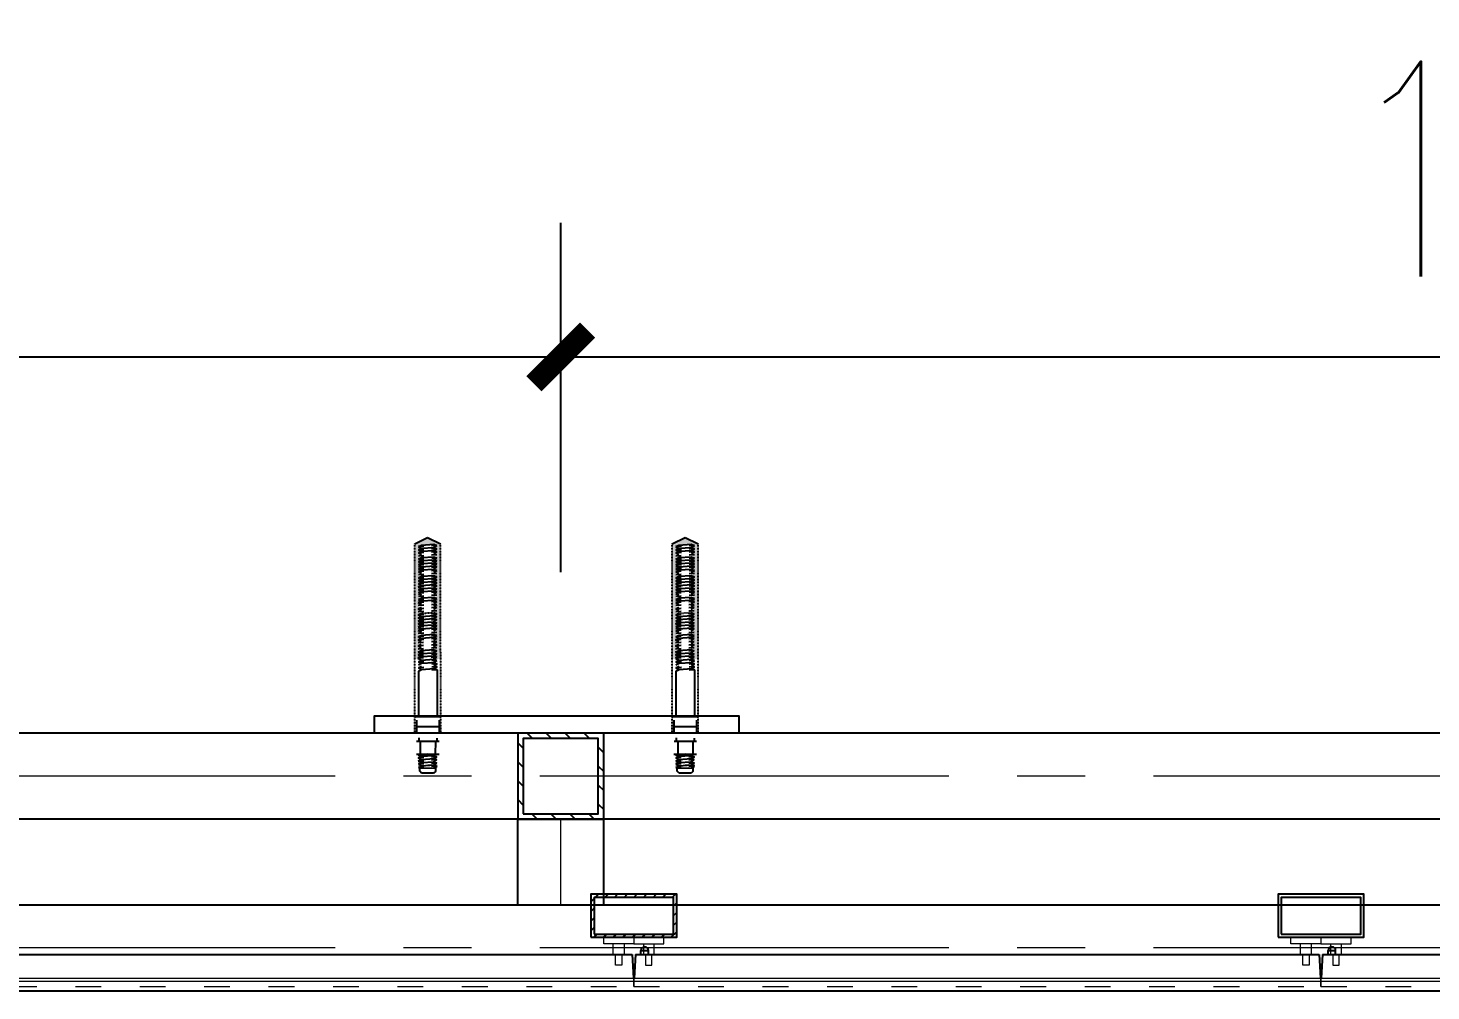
# Model space of a CAD drawing. Header units: millimetres. Extents: x 48381 to 116813, y 79463 to 93528.
# Drawn here: x 103382 to 104036, y 89643 to 90092 of the extents above; entities that cross this region are included whole.
import ezdxf

# ---------------------------------------------------------------- set-up
doc = ezdxf.new("R2010")
doc.units = ezdxf.units.MM
for name, pattern in [('ACAD_ISO03W100', [30, 12, -18]), ('CENTER2', [28.575, 19.05, -3.175, 3.175, -3.175]), ('HIDDEN', [0.375, 0.25, -0.125])]:
    doc.linetypes.add(name, pattern=pattern)
for name, color, linetype in [('12x12', 6, 'Continuous'), ('255', 255, 'Continuous'), ('7', 7, 'Continuous'), ('XSX', 6, 'Continuous'), ('YM', 1, 'Continuous'), ('槽钢方管', 90, 'Continuous'), ('粗线', 7, 'Continuous'), ('附件', 46, 'Continuous')]:
    doc.layers.add(name, color=color, linetype=linetype)
for name, color, linetype, lineweight in [('中心线', 1, 'CENTER2', 0), ('文字', 3, 'Continuous', 0), ('标注', 3, 'Continuous', 0), ('箱体', 150, 'ACAD_ISO03W100', 0)]:
    doc.layers.add(name, color=color, linetype=linetype, lineweight=lineweight)
doc.styles.add('DIM_FONT', font='SIMPLEX.shx', dxfattribs={"width": 0.8})
doc.dimstyles.new('DIMN25', dxfattribs={"dimscale": 0.25, "dimtxt": 300, "dimasz": 100, "dimexe": 250, "dimexo": 300, "dimgap": 150, "dimtad": 1, "dimdec": 0, "dimzin": 0, "dimdsep": 46, "dimtxsty": 'DIM_FONT', "dimblk": 'ARCHTICK', "dimcen": 0.09, "dimclrt": 7, "dimadec": 8, "dimazin": 2, "dimtfac": 1, "dimtdec": 0, "dimtix": 1, "dimtmove": 2, "dimatfit": 3, "dimldrblk": 'ARCHTICK', "dimfxl": 1, "dimtolj": 1, "dimtzin": 0, "dimarcsym": 0})

# ---------------------------------------------------------------- blocks, each defined once
blk = doc.blocks.new('_ArchTick')
at = {"color": 0, "linetype": 'ByBlock', "const_width": 0.4}
blk.add_lwpolyline([(-0.5, -0.5), (0.5, 0.5)], dxfattribs=at)
blk = doc.blocks.new('*D482')
at = {"layer": 'Defpoints', "color": 0}
for p in [(103630.43, 89938.53), (102620.43, 89763.42), (103630.43, 89763.42)]:
    blk.add_point(p, dxfattribs=at)
at = {"layer": '标注', "color": 0, "lineweight": -2}
for p, q in [((102620.43, 89838.42), (102620.43, 90001.03)), ((103630.43, 89838.42), (103630.43, 90001.03)), ((102620.43, 89938.53), (103630.43, 89938.53))]:
    blk.add_line(p, q, dxfattribs=at)
at = {"layer": '标注', "color": 0, "lineweight": -2, "xscale": 25, "yscale": 25, "zscale": 25, "rotation": 180}
blk.add_blockref('_ArchTick', (102620.43, 89938.53), dxfattribs=at)
at = {"layer": '标注', "color": 0, "lineweight": -2, "xscale": 25, "yscale": 25, "zscale": 25}
blk.add_blockref('_ArchTick', (103630.43, 89938.53), dxfattribs=at)
at = {"layer": '标注', "color": 7, "insert": (103125.43, 90026.03), "char_height": 100, "attachment_point": 5, "style": 'DIM_FONT'}
blk.add_mtext('\\A1;1010', dxfattribs=at)
blk = doc.blocks.new('*D483')
at = {"layer": 'Defpoints', "color": 0}
for p in [(104630.43, 89938.53), (103630.43, 89763.42), (104630.43, 89763.42)]:
    blk.add_point(p, dxfattribs=at)
at = {"layer": '标注', "color": 0, "lineweight": -2}
for p, q in [((103630.43, 89838.42), (103630.43, 90001.03)), ((104630.43, 89838.42), (104630.43, 90001.03)), ((103630.43, 89938.53), (104630.43, 89938.53))]:
    blk.add_line(p, q, dxfattribs=at)
at = {"layer": '标注', "color": 0, "lineweight": -2, "xscale": 25, "yscale": 25, "zscale": 25, "rotation": 180}
blk.add_blockref('_ArchTick', (103630.43, 89938.53), dxfattribs=at)
at = {"layer": '标注', "color": 0, "lineweight": -2, "xscale": 25, "yscale": 25, "zscale": 25}
blk.add_blockref('_ArchTick', (104630.43, 89938.53), dxfattribs=at)
at = {"layer": '标注', "color": 7, "insert": (104130.43, 90026.03), "char_height": 100, "attachment_point": 5, "style": 'DIM_FONT'}
blk.add_mtext('\\A1;1000', dxfattribs=at)
blk = doc.blocks.new('M12X120化学螺栓')
at = {"layer": 'XSX', "linetype": 'Continuous'}
h = blk.add_hatch(dxfattribs=at)
h.set_pattern_fill('DOTS', color=6, scale=10, angle=90, style=0)
h.set_pattern_definition([(179.9735536, (-18898.36075, -7731.8769), (-0.256606616, 0.513805998), [0, -0.5136875])])
h.paths.add_polyline_path([(3.29, 65.52), (4.82, 66.25), (4.86, 66.24), (3.28, 67.07), (4.81, 67.8), (4.85, 67.79), (3.28, 68.62), (4.84, 69.36), (3.27, 70.19), (4.88, 70.96), (4.83, 70.96), (3.26, 71.79), (4.87, 72.55), (4.82, 72.55), (3.25, 73.38), (4.87, 74.15), (4.86, 74.15), (3.29, 74.98), (4.82, 75.7), (4.85, 75.7), (3.28, 76.53), (4.81, 77.25), (4.84, 77.25), (3.27, 78.08), (4.8, 78.8), (4.83, 78.8), (3.26, 79.63), (4.83, 80.37), (3.25, 81.2), (4.87, 81.96), (4.82, 81.97), (3.24, 82.79), (4.86, 83.56), (4.81, 83.56), (3.23, 84.39), (4.86, 85.16), (4.85, 85.16), (3.27, 85.99), (4.8, 86.71), (4.84, 86.71), (3.26, 87.54), (4.79, 88.26), (4.83, 88.26), (3.25, 89.09), (4.82, 89.83), (3.25, 90.66), (4.86, 91.42), (4.81, 91.42), (3.24, 92.25), (4.85, 93.02), (4.8, 93.02), (3.23, 93.85), (4.85, 94.62), (4.84, 94.62), (3.27, 95.44), (-3.01, 95.86), (-4.58, 95.19), (-3, 94.29), (-4.61, 93.59), (-3.01, 92.68), (-4.6, 92), (-3, 91.08), (-4.6, 90.4), (-3.02, 89.5), (-4.59, 88.83), (-3.03, 87.94), (-4.58, 87.28), (-3.02, 86.39), (-4.57, 85.73), (-2.99, 84.83), (-4.61, 84.13), (-3.01, 83.22), (-4.6, 82.54), (-3, 81.63), (-4.59, 80.94), (-3.02, 80.04), (-4.58, 79.37), (-3.03, 78.49), (-4.57, 77.82), (-3.02, 76.94), (-4.56, 76.27), (-3.01, 75.39), (-4.56, 74.72), (-2.97, 73.82), (-4.59, 73.13), (-2.99, 72.21), (-4.58, 71.53), (-2.98, 70.62), (-4.57, 69.93), (-3, 69.04), (-4.57, 68.37), (-3.01, 67.48), (-4.56, 66.81), (-3, 65.93), (-4.49, 65.29), (-4.6, 65.29), (-2.98, 64.37), (-4.54, 63.7), (-2.94, 62.78), (-4.53, 62.1), (-2.96, 61.2), (-4.52, 60.53), (-2.97, 59.64), (-4.51, 58.98), (-2.96, 58.09), (-4.51, 57.43), (-2.95, 56.54), (-4.5, 55.88), (-2.92, 54.98), (-4.53, 54.28), (-2.93, 53.37), (-4.53, 52.69), (-2.92, 51.77), (-4.52, 51.09), (-2.94, 50.19), (-4.51, 49.52), (-2.95, 48.64), (-4.5, 47.97), (-2.94, 47.09), (-4.44, 46.45), (-4.54, 46.45), (-2.92, 45.53), (-4.48, 44.85), (-2.88, 43.94), (-4.47, 43.26), (-2.9, 42.36), (-4.47, 41.69), (-2.91, 40.8), (-4.46, 40.14), (-2.9, 39.25), (-4.45, 38.59), (-2.87, 37.69), (-6.47, 37.69), (-6.45, 96.04), (0.13, 99.33), (6.7, 96.04), (6.68, 37.69), (4.49, 37.69), (5.07, 37.96), (3.39, 38.84), (4.92, 39.57), (4.96, 39.57), (3.39, 40.39), (4.92, 41.12), (4.95, 41.12), (3.38, 41.95), (4.94, 42.69), (3.37, 43.51), (4.98, 44.28), (4.93, 44.28), (3.36, 45.11), (4.98, 45.87), (4.87, 45.88), (3.35, 46.68), (4.88, 47.4), (4.92, 47.4), (3.34, 48.23), (4.87, 48.95), (4.91, 48.95), (3.33, 49.78), (4.9, 50.52), (3.33, 51.35), (4.94, 52.11), (4.89, 52.12), (3.32, 52.94), (4.93, 53.71), (4.88, 53.71), (3.31, 54.54), (4.93, 55.31), (4.92, 55.31), (3.34, 56.14), (4.87, 56.86), (4.91, 56.86), (3.34, 57.69), (4.87, 58.41), (4.9, 58.41), (3.33, 59.24), (4.86, 59.96), (4.89, 59.96), (3.32, 60.79), (4.88, 61.53), (3.31, 62.36), (4.93, 63.12), (4.87, 63.12), (3.3, 63.95), (4.92, 64.72), (4.81, 64.72)])
for p, q in [((-3.05, 94.26), (-4.61, 93.59)), ((-3.04, 92.69), (-4.61, 93.59)), ((-3.04, 92.67), (-4.6, 92)), ((-3.01, 95.86), (-4.58, 95.19)), ((-3, 94.29), (-4.58, 95.19)), ((4.79, 94.59), (3.23, 93.85)), ((4.8, 93.02), (3.23, 93.85)), ((4.8, 92.99), (3.24, 92.25)), ((4.84, 94.62), (3.27, 95.44)), ((-3.03, 91.1), (-4.6, 92)), ((-3.02, 89.5), (-4.59, 88.83)), ((-3.02, 89.5), (-4.59, 88.83)), ((-3.02, 89.5), (-4.59, 88.83)), ((-3.01, 87.93), (-4.59, 88.83)), ((-3.01, 87.95), (-4.58, 87.28)), ((-3.01, 86.38), (-4.58, 87.28)), ((-3.01, 86.4), (-4.57, 85.73)), ((-3, 84.83), (-4.57, 85.73)), ((3.25, 89.09), (-3.02, 89.5)), ((4.81, 91.42), (3.24, 92.25)), ((4.81, 91.4), (3.25, 90.66)), ((4.83, 88.26), (3.25, 89.09)), ((4.83, 88.28), (3.26, 87.54)), ((4.84, 86.71), (3.26, 87.54)), ((4.84, 86.73), (3.27, 85.99)), ((4.85, 85.16), (3.27, 85.99)), ((-3.04, 84.81), (-4.61, 84.13)), ((-3.03, 83.24), (-4.61, 84.13)), ((-3.03, 83.21), (-4.6, 82.54)), ((-3.02, 81.64), (-4.6, 82.54)), ((-3.02, 80.04), (-4.58, 79.37)), ((-3.02, 80.04), (-4.58, 79.37)), ((-3.01, 78.48), (-4.58, 79.37)), ((-3.01, 78.49), (-4.57, 77.82)), ((4.8, 85.13), (3.23, 84.39)), ((4.81, 83.56), (3.23, 84.39)), ((4.81, 83.54), (3.24, 82.79)), ((4.82, 81.97), (3.24, 82.79)), ((4.82, 81.94), (3.25, 81.2)), ((4.83, 78.8), (3.26, 79.63)), ((4.83, 78.82), (3.27, 78.08)), ((-3.03, 73.8), (-4.59, 73.13)), ((-3.02, 72.23), (-4.59, 73.13)), ((-3.02, 72.2), (-4.58, 71.53)), ((-3.01, 70.63), (-4.58, 71.53)), ((-3, 76.93), (-4.57, 77.82)), ((-3, 76.94), (-4.56, 76.27)), ((-2.99, 75.38), (-4.56, 76.27)), ((-2.99, 75.39), (-4.56, 74.72)), ((-2.98, 73.82), (-4.56, 74.72)), ((4.81, 74.12), (3.25, 73.38)), ((4.82, 72.55), (3.25, 73.38)), ((4.82, 72.53), (3.26, 71.79)), ((4.83, 70.96), (3.26, 71.79)), ((4.84, 77.25), (3.27, 78.08)), ((4.84, 77.27), (3.28, 76.53)), ((4.85, 75.7), (3.28, 76.53)), ((4.85, 75.72), (3.29, 74.98)), ((4.86, 74.15), (3.29, 74.98)), ((-3, 69.04), (-4.57, 68.37)), ((-3, 69.04), (-4.57, 68.37)), ((-2.99, 67.47), (-4.57, 68.37)), ((-2.99, 67.49), (-4.56, 66.81)), ((-2.98, 65.92), (-4.56, 66.81)), ((-2.98, 64.39), (-4.55, 65.29)), ((-2.98, 64.37), (-4.54, 63.7)), ((4.83, 70.93), (3.27, 70.19)), ((4.85, 67.79), (3.28, 68.62)), ((4.85, 67.81), (3.28, 67.07)), ((4.86, 66.24), (3.28, 67.07)), ((4.86, 66.26), (3.29, 65.52)), ((-2.97, 62.8), (-4.54, 63.7)), ((-2.96, 61.2), (-4.52, 60.53)), ((-2.96, 61.2), (-4.52, 60.53)), ((-2.95, 59.63), (-4.52, 60.53)), ((-2.95, 59.65), (-4.51, 58.98)), ((-2.94, 58.08), (-4.51, 58.98)), ((-2.94, 58.1), (-4.51, 57.43)), ((-2.93, 56.53), (-4.51, 57.43)), ((4.87, 63.12), (3.3, 63.95)), ((4.87, 63.1), (3.31, 62.36)), ((4.89, 59.96), (3.32, 60.79)), ((4.89, 59.98), (3.33, 59.24)), ((4.9, 58.41), (3.33, 59.24)), ((4.9, 58.43), (3.34, 57.69)), ((4.91, 56.86), (3.34, 57.69)), ((-2.97, 54.96), (-4.53, 54.28)), ((-2.96, 53.39), (-4.53, 54.28)), ((-2.96, 53.36), (-4.53, 52.69)), ((-2.95, 51.79), (-4.53, 52.69)), ((-2.94, 50.19), (-4.51, 49.52)), ((-2.94, 50.19), (-4.51, 49.52)), ((-2.93, 56.55), (-4.5, 55.88)), ((-2.92, 54.98), (-4.5, 55.88)), ((4.87, 55.28), (3.31, 54.54)), ((4.88, 53.71), (3.31, 54.54)), ((4.88, 53.68), (3.32, 52.94)), ((4.89, 52.12), (3.32, 52.94)), ((4.89, 52.09), (3.33, 51.35)), ((4.91, 56.88), (3.34, 56.14)), ((4.92, 55.31), (3.34, 56.14)), ((-2.93, 48.63), (-4.51, 49.52)), ((-2.93, 48.64), (-4.5, 47.97)), ((-2.93, 47.08), (-4.5, 47.97)), ((-2.92, 45.55), (-4.49, 46.45)), ((-2.92, 45.53), (-4.48, 44.85)), ((-2.91, 43.96), (-4.48, 44.85)), ((4.91, 48.95), (3.33, 49.78)), ((4.91, 48.97), (3.34, 48.23)), ((4.92, 47.4), (3.34, 48.23)), ((4.92, 47.42), (3.35, 46.68)), ((4.93, 44.28), (3.36, 45.11)), ((4.93, 44.25), (3.37, 43.51)), ((-3.08, 35.91), (-4.64, 35.24)), ((-2.76, 37.63), (-4.6, 36.84)), ((-3.03, 35.94), (-4.6, 36.84)), ((-2.9, 42.36), (-4.47, 41.69)), ((-2.9, 42.36), (-4.47, 41.69)), ((-2.89, 40.79), (-4.47, 41.69)), ((-2.89, 40.81), (-4.46, 40.14)), ((-2.88, 39.24), (-4.46, 40.14)), ((-2.88, 39.26), (-4.45, 38.59)), ((-2.76, 37.63), (-4.45, 38.59)), ((4.77, 36.24), (3.2, 35.5)), ((5.07, 37.96), (3.24, 37.09)), ((4.81, 36.26), (3.24, 37.09)), ((4.95, 41.12), (3.38, 41.95)), ((4.95, 41.14), (3.39, 40.39)), ((4.96, 39.57), (3.39, 40.39)), ((4.96, 39.59), (3.39, 38.84)), ((5.07, 37.96), (3.39, 38.84)), ((-3.07, 34.34), (-4.64, 35.24)), ((-3.07, 34.34), (-4.63, 33.67)), ((-3.06, 32.77), (-4.63, 33.67)), ((-3.06, 32.75), (-4.62, 32.07)), ((4.77, 34.67), (3.2, 35.5)), ((4.78, 33.1), (3.21, 33.93)), ((4.78, 33.07), (3.22, 32.33)), ((4.79, 31.5), (3.22, 32.33))]:
    blk.add_line(p, q)
at = {"color": 7, "ltscale": 50}
for p, q in [((-4.61, 93.59), (-1.9, 93.43)), ((-4.58, 95.19), (-1.9, 95.03)), ((3.23, 93.85), (-3.05, 94.26)), ((3.24, 92.25), (-3.04, 92.67)), ((3.27, 95.44), (-3.01, 95.86)), ((2.02, 94.79), (4.84, 94.62)), ((2.03, 93.19), (4.8, 93.02)), ((-4.6, 92), (-1.89, 91.83)), ((-4.6, 90.4), (-1.88, 90.23)), ((-4.59, 88.83), (-1.91, 88.67)), ((-4.58, 87.28), (-1.91, 87.12)), ((-4.57, 85.73), (-1.9, 85.57)), ((3.25, 89.09), (-3.02, 89.5)), ((3.26, 87.54), (-3.01, 87.95)), ((3.27, 85.99), (-3.01, 86.4)), ((2.01, 88.43), (4.83, 88.26)), ((2.02, 86.88), (4.84, 86.71)), ((2.04, 91.59), (4.81, 91.42)), ((2.05, 90), (4.82, 89.83)), ((-4.61, 84.13), (-1.89, 83.97)), ((-4.6, 82.54), (-1.88, 82.37)), ((-4.59, 80.94), (-1.87, 80.78)), ((-4.58, 79.37), (-1.86, 79.21)), ((3.23, 84.39), (-3.04, 84.81)), ((3.24, 82.79), (-3.03, 83.21)), ((3.26, 79.63), (-3.02, 80.04)), ((3.27, 78.08), (-3.01, 78.49)), ((2.03, 85.33), (4.85, 85.16)), ((2.04, 83.73), (4.81, 83.56)), ((2.05, 82.13), (4.82, 81.97)), ((2.06, 80.54), (4.83, 80.37)), ((2.07, 78.97), (4.83, 78.8)), ((-4.59, 73.13), (-1.87, 72.96)), ((-4.58, 71.53), (-1.87, 71.36)), ((-4.57, 77.82), (-1.9, 77.66)), ((-4.56, 76.27), (-1.89, 76.11)), ((-4.56, 74.72), (-1.88, 74.56)), ((3.25, 73.38), (-3.03, 73.8)), ((3.26, 71.79), (-3.02, 72.2)), ((3.28, 76.53), (-3, 76.94)), ((3.29, 74.98), (-2.99, 75.39)), ((2.03, 77.42), (4.84, 77.25)), ((2.04, 75.87), (4.85, 75.7)), ((2.05, 74.32), (4.86, 74.15)), ((2.05, 72.72), (4.82, 72.55)), ((-4.57, 69.93), (-1.86, 69.77)), ((-4.57, 68.37), (-1.85, 68.2)), ((-4.56, 66.81), (-1.84, 66.65)), ((-4.55, 65.29), (-1.83, 65.13)), ((-4.55, 65.26), (-1.83, 65.1)), ((3.28, 68.62), (-3, 69.04)), ((3.28, 67.07), (-2.99, 67.49)), ((2.06, 71.13), (4.83, 70.96)), ((2.07, 69.53), (4.84, 69.36)), ((2.08, 67.96), (4.85, 67.79)), ((2.09, 66.41), (4.86, 66.24)), ((2.1, 64.89), (4.87, 64.72)), ((2.1, 64.86), (4.87, 64.69)), ((-4.54, 63.7), (-1.82, 63.53)), ((-4.53, 62.1), (-1.81, 61.93)), ((-4.52, 60.53), (-1.81, 60.37)), ((-4.51, 58.98), (-1.84, 58.82)), ((-4.51, 57.43), (-1.83, 57.27)), ((3.33, 59.24), (-2.95, 59.65)), ((3.34, 57.69), (-2.94, 58.1)), ((2.09, 58.58), (4.9, 58.41)), ((2.09, 57.03), (4.91, 56.86)), ((2.11, 63.29), (4.87, 63.12)), ((2.11, 61.7), (4.88, 61.53)), ((2.12, 60.13), (4.89, 59.96)), ((-4.53, 54.28), (-1.82, 54.12)), ((-4.53, 52.69), (-1.81, 52.52)), ((-4.52, 51.09), (-1.8, 50.93)), ((-4.5, 55.88), (-1.83, 55.72)), ((3.31, 54.54), (-2.97, 54.96)), ((3.32, 52.94), (-2.96, 53.36)), ((3.33, 49.78), (-2.94, 50.19)), ((3.34, 56.14), (-2.93, 56.55)), ((2.1, 55.48), (4.92, 55.31)), ((2.11, 53.88), (4.88, 53.71)), ((2.12, 52.28), (4.89, 52.12)), ((2.13, 50.69), (4.9, 50.52)), ((-4.51, 49.52), (-1.79, 49.36)), ((-4.5, 47.97), (-1.78, 47.81)), ((-4.49, 46.45), (-1.77, 46.28)), ((-4.49, 46.42), (-1.77, 46.26)), ((-4.48, 44.85), (-1.76, 44.69)), ((-4.47, 43.26), (-1.76, 43.09)), ((3.34, 48.23), (-2.93, 48.64)), ((2.14, 49.12), (4.91, 48.95)), ((2.15, 47.57), (4.92, 47.4)), ((2.16, 46.05), (4.92, 45.88)), ((2.16, 46.02), (4.92, 45.85)), ((2.16, 44.45), (4.93, 44.28)), ((2.17, 42.85), (4.94, 42.69)), ((-4.6, 36.84), (-1.93, 36.67)), ((-4.47, 41.69), (-1.75, 41.52)), ((-4.46, 40.14), (-1.74, 39.97)), ((-4.45, 38.59), (-1.73, 38.42)), ((3.2, 35.5), (-3.08, 35.91)), ((3.24, 37.09), (-3.04, 37.51)), ((3.38, 41.95), (-2.9, 42.36)), ((3.39, 40.39), (-2.89, 40.81)), ((3.39, 38.84), (-2.88, 39.26)), ((2, 36.43), (4.81, 36.26)), ((2.18, 41.29), (4.95, 41.12)), ((2.19, 39.73), (4.96, 39.57)), ((2.2, 38.18), (4.97, 38.02)), ((-4.64, 35.24), (-1.92, 35.07)), ((-4.63, 33.67), (-1.91, 33.51)), ((-4.62, 32.07), (-4.63, 8.27)), ((-4.62, 32.07), (-1.91, 31.91)), ((3.22, 32.33), (-3.06, 32.75)), ((2.01, 33.27), (4.78, 33.1)), ((4.79, 31.5), (4.78, 8.27))]:
    blk.add_line(p, q, dxfattribs=at)
at = {"color": 4}
for p, q in [((5.75, -4.06), (-5.68, -4.12)), ((5.75, -4.06), (-5.68, -4.12)), ((-4.54, -2.49), (-4.53, -4.11)), ((-4.54, -2.49), (-4.53, -4.11)), ((-3.77, -4.56), (-3.74, -10.25)), ((-3.77, -4.56), (-3.74, -10.25)), ((3.85, -4.52), (3.88, -10.21)), ((3.85, -4.52), (3.88, -10.21)), ((4.59, -2.44), (4.6, -4.06)), ((4.59, -2.44), (4.6, -4.06)), ((5.79, -10.65), (-5.64, -10.72)), ((5.79, -10.65), (-5.64, -10.72)), ((-2.99, -11.33), (-4.56, -12.01)), ((-2.99, -11.33), (-4.56, -12.01)), ((-2.98, -12.9), (-4.56, -12.01)), ((-2.98, -12.9), (-4.56, -12.01)), ((-2.98, -12.93), (-4.55, -13.6)), ((-2.98, -12.93), (-4.55, -13.6)), ((-2.97, -14.5), (-4.55, -13.6)), ((-2.97, -14.5), (-4.55, -13.6)), ((-2.99, -11.31), (-4.04, -10.71)), ((-2.99, -11.31), (-4.04, -10.71)), ((4.82, -14.2), (3.26, -14.94)), ((4.82, -14.2), (3.26, -14.94)), ((4.85, -11.01), (3.28, -11.75)), ((4.85, -11.01), (3.28, -11.75)), ((4.86, -12.58), (3.28, -11.75)), ((4.86, -12.58), (3.28, -11.75)), ((4.86, -12.6), (3.29, -13.35)), ((4.86, -12.6), (3.29, -13.35)), ((4.87, -14.17), (3.29, -13.35)), ((4.87, -14.17), (3.29, -13.35)), ((4.85, -10.98), (4.25, -10.66)), ((4.85, -10.98), (4.25, -10.66)), ((-3.05, -17.67), (-4.62, -16.78)), ((-3.05, -17.67), (-4.62, -16.78)), ((-3.03, -16.1), (-4.61, -15.2)), ((-3.03, -16.1), (-4.61, -15.2)), ((-3.03, -16.1), (-4.6, -16.77)), ((-3.03, -16.1), (-4.6, -16.77)), ((-3.02, -14.53), (-4.59, -15.2)), ((-3.02, -14.53), (-4.59, -15.2)), ((-3.94, -19.28), (-3.95, -17.16)), ((-3.94, -19.28), (-3.95, -17.16)), ((4.17, -17.64), (-3.95, -17.69)), ((4.17, -17.64), (-3.95, -17.69)), ((-3.94, -19.28), (-2.92, -20.29)), ((-3.94, -19.28), (-2.92, -20.29)), ((-3.03, -16.1), (-3.57, -16.33)), ((-3.03, -16.1), (-3.57, -16.33)), ((-2.92, -20.29), (3.17, -20.26)), ((-2.92, -20.29), (3.17, -20.26)), ((3.17, -20.26), (4.18, -19.24)), ((3.17, -20.26), (4.18, -19.24)), ((4.79, -17.35), (3.22, -16.52)), ((4.79, -17.35), (3.22, -16.52)), ((4.81, -15.77), (3.23, -14.95)), ((4.81, -15.77), (3.23, -14.95)), ((4.81, -15.77), (3.24, -16.51)), ((4.81, -15.77), (3.24, -16.51)), ((4.81, -15.77), (3.72, -16.29)), ((4.81, -15.77), (3.72, -16.29)), ((4.79, -17.35), (4.17, -17.64)), ((4.79, -17.35), (4.17, -17.64)), ((4.18, -19.24), (4.17, -17.64)), ((4.18, -19.24), (4.17, -17.64))]:
    blk.add_line(p, q, dxfattribs=at)
at = {"color": 4, "ltscale": 50}
for p, q in [((-4.56, -12.01), (-1.79, -12.17)), ((-4.56, -12.01), (-1.79, -12.17)), ((-4.55, -13.6), (-1.78, -13.77)), ((-4.55, -13.6), (-1.78, -13.77)), ((3.28, -11.75), (-2.99, -11.33)), ((3.28, -11.75), (-2.99, -11.33)), ((3.29, -13.35), (-2.98, -12.93)), ((3.29, -13.35), (-2.98, -12.93)), ((-0.01, -10.69), (4.85, -10.98)), ((-0.01, -10.69), (4.85, -10.98)), ((2.13, -12.41), (4.86, -12.58)), ((2.13, -12.41), (4.86, -12.58)), ((2.14, -14.01), (4.87, -14.17)), ((2.14, -14.01), (4.87, -14.17)), ((-4.62, -16.78), (-1.79, -16.95)), ((-4.62, -16.78), (-1.79, -16.95)), ((-4.61, -15.2), (-1.78, -15.37)), ((-4.61, -15.2), (-1.78, -15.37)), ((0.1, -16.31), (-3.03, -16.1)), ((0.1, -16.31), (-3.03, -16.1)), ((3.24, -16.51), (-3.03, -16.1)), ((0.1, -16.31), (-3.03, -16.1)), ((0.1, -16.31), (-3.03, -16.1)), ((3.24, -16.51), (-3.03, -16.1)), ((3.26, -14.94), (-3.02, -14.53)), ((3.26, -14.94), (-3.02, -14.53)), ((2.14, -17.19), (4.79, -17.35)), ((2.14, -17.19), (4.79, -17.35)), ((2.15, -15.61), (4.81, -15.77)), ((2.15, -15.61), (4.81, -15.77))]:
    blk.add_line(p, q, dxfattribs=at)
at = {"layer": '12x12', "color": 1}
blk.add_line((-5.73, 3.29), (5.78, 3.29), dxfattribs=at)
at = {"layer": '255', "ltscale": 50}
for p, q in [((-0.34, 89.36), (-0.34, 89.36)), ((0.58, 89.31), (0.58, 89.31)), ((3.46, 87.56), (3.46, 87.56))]:
    blk.add_line(p, q, dxfattribs=at)
at = {"layer": '7'}
for p, q in [((-5.73, 6.58), (-5.73, 0)), ((5.78, 6.58), (5.78, 0))]:
    blk.add_line(p, q, dxfattribs=at)
at = {"layer": 'XSX', "color": 6, "linetype": 'HIDDEN', "ltscale": 0.01}
for p, q in [((-6.49, 0), (-6.45, 96.04)), ((6.66, 0), (6.7, 96.04))]:
    blk.add_line(p, q, dxfattribs=at)
at = {"layer": 'XSX', "color": 6, "linetype": 'Continuous'}
for p, q in [((0.13, 99.33), (-6.45, 96.04)), ((6.7, 96.04), (0.13, 99.33))]:
    blk.add_line(p, q, dxfattribs=at)
at = {"layer": 'XSX', "color": 6, "linetype": 'HIDDEN', "ltscale": 0.05}
blk.add_line((3.32, 60.79), (-2.96, 61.2), dxfattribs=at)
at = {"layer": 'XSX'}
blk.add_line((-6.54, 8.27), (6.61, 8.27), dxfattribs=at)
blk = doc.blocks.new('170')
at = {"layer": 'YM'}
blk.add_lwpolyline([(115565.72, 48841.95), (115565.72, 48672.2), (115557.73, 48672.2), (115557.73, 48841.95)], close=True, dxfattribs=at)
at = {"layer": '附件', "extrusion": (0, 0, -1), "xscale": 0.9176470904091386, "yscale": 0.9176470904091386, "zscale": -0.9176470902941534, "rotation": 270}
for p in [(-115565.72, 48817), (-115565.72, 48697.12)]:
    blk.add_blockref('M12X120化学螺栓', p, dxfattribs=at)
blk = doc.blocks.new('192.23')
at = {"color": 7, "linetype": 'Continuous'}
for p, q in [((197123.13, 80952.1), (197134.13, 80952.73)), ((197123.13, 80633.66), (197123.13, 80952.1)), ((197121.38, 80636.22), (197121.38, 80639.72)), ((197123.13, 80639.72), (197121.38, 80639.72)), ((197123.13, 80636.22), (197121.38, 80636.22)), ((197123.13, 80633.66), (197134.13, 80633.03))]:
    blk.add_line(p, q, dxfattribs=at)
blk.add_arc((197121.38, 80637.97), 1.75, 90, 270)
at = {"layer": '文字'}
for points in [[(197115.13, 80938.88), (197115.13, 80952.88), (197118.13, 80952.88), (197118.13, 80948.38), (197123.13, 80948.38), (197123.13, 80947.38), (197128.13, 80947.38), (197128.13, 80944.38), (197124.13, 80944.38), (197123.13, 80944.38), (197123.13, 80943.38), (197118.13, 80943.38), (197118.13, 80938.88), (197115.13, 80938.88)], [(197118.13, 80948.38), (197118.13, 80943.38)], [(197115.13, 80646.88), (197115.13, 80632.88), (197118.13, 80632.88), (197118.13, 80637.38), (197123.13, 80637.38), (197123.13, 80638.38), (197128.13, 80638.38), (197128.13, 80641.38), (197124.13, 80641.38), (197123.13, 80641.38), (197123.13, 80642.38), (197118.13, 80642.38), (197118.13, 80646.88), (197115.13, 80646.88)], [(197118.13, 80637.38), (197118.13, 80642.38)], [(197123.13, 80640.27), (197123.13, 80635.27)]]:
    blk.add_lwpolyline(points, dxfattribs=at)
blk.add_lwpolyline([(197134.13, 80633.03), (197134.13, 80952.73), (197135.73, 80952.73), (197135.73, 80633.03)], close=True, dxfattribs=at)
at = {"layer": '箱体'}
blk.add_lwpolyline([(197138.13, 80632.88), (197138.13, 80952.88), (197135.73, 80952.88), (197135.73, 80632.88)], close=True, dxfattribs=at)

msp = doc.modelspace()

# ---------------------------------------------------------------- hatches: boundary and pattern name
h = msp.add_hatch()
h.set_pattern_fill('ANSI31', color=256, style=0)
h.set_pattern_definition([(45, (-102258.23, -54581.7893), (-2.24506403, 2.24506403), [])])
h.paths.add_polyline_path([(103645.93, 89669.92), (103682.93, 89669.92), (103682.93, 89686.92), (103645.93, 89686.92)], flags=16)
h.paths.add_polyline_path([(103644.43, 89668.42), (103684.43, 89668.42), (103684.43, 89688.42), (103644.43, 89688.42)])
at = {"layer": '粗线'}
h = msp.add_hatch(dxfattribs=at)
h.set_pattern_fill('ANSI31', color=256, scale=50, style=0)
h.set_pattern_definition([(135, (155234.265, 64192.023), (4.4194174, 4.4194174), [])])
h.paths.add_polyline_path([(103650.43, 89763.42), (103650.43, 89723.42), (103610.43, 89723.42), (103610.43, 89763.42)])
h.paths.add_polyline_path([(103612.93, 89760.92), (103612.93, 89725.92), (103647.93, 89725.92), (103647.93, 89760.92)], flags=16)

# ---------------------------------------------------------------- linework, layer by layer
at = {"layer": '中心线', "ltscale": 10}
for points in [[(106954.43, 89743.42), (102614.43, 89743.42)], [(103630.43, 89683.42), (103630.43, 89723.42)], [(106954.43, 89663.42), (102614.43, 89663.42)]]:
    msp.add_lwpolyline(points, dxfattribs=at)
at = {"layer": '槽钢方管', "ltscale": 5}
msp.add_lwpolyline([(102614.43, 89643.42), (106954.43, 89643.42), (106954.43, 89763.42), (102614.43, 89763.42)], close=True, dxfattribs=at)
for points in [[(106954.43, 89723.42), (102614.43, 89723.42)], [(103610.43, 89683.42), (103610.43, 89723.42)], [(103650.43, 89683.42), (103650.43, 89723.42)], [(106954.43, 89683.42), (102614.43, 89683.42)]]:
    msp.add_lwpolyline(points, dxfattribs=at)
at = {"layer": '粗线', "ltscale": 5}
for points in [[(103610.43, 89723.42), (103650.43, 89723.42), (103650.43, 89763.42), (103610.43, 89763.42)], [(103612.93, 89725.92), (103647.93, 89725.92), (103647.93, 89760.92), (103612.93, 89760.92)], [(103644.43, 89668.42), (103684.43, 89668.42), (103684.43, 89688.42), (103644.43, 89688.42)], [(103645.93, 89669.92), (103682.93, 89669.92), (103682.93, 89686.92), (103645.93, 89686.92)], [(103964.43, 89668.42), (104004.43, 89668.42), (104004.43, 89688.42), (103964.43, 89688.42)], [(103965.93, 89669.92), (104002.93, 89669.92), (104002.93, 89686.92), (103965.93, 89686.92)]]:
    msp.add_lwpolyline(points, close=True, dxfattribs=at)

# ---------------------------------------------------------------- block references
at = {"rotation": 270}
for name, p in [('170', (54871.47, 205329.14)), ('192.23', (22711.55, 286783.55)), ('192.23', (23031.55, 286783.55)), ('192.23', (23351.55, 286783.55))]:
    msp.add_blockref(name, p, dxfattribs=at)

# ---------------------------------------------------------------- dimensions: what is measured, and where the dimension line sits
at = {"layer": '标注', "color": 3}
for base, p1, p2, picture, middle in [((103630.43, 89938.53), (102620.43, 89763.42), (103630.43, 89763.42), '*D482', (103125.43, 90026.03)), ((104630.43, 89938.53), (103630.43, 89763.42), (104630.43, 89763.42), '*D483', (104130.43, 90026.03))]:
    dim = msp.add_linear_dim(base=base, p1=p1, p2=p2, dimstyle='DIMN25', override={"dimtxt": 400}, dxfattribs=at)
    dim.commit()
    dim.dimension.update_dxf_attribs({"geometry": picture, "text_midpoint": middle})

doc.saveas('drawing.dxf')
